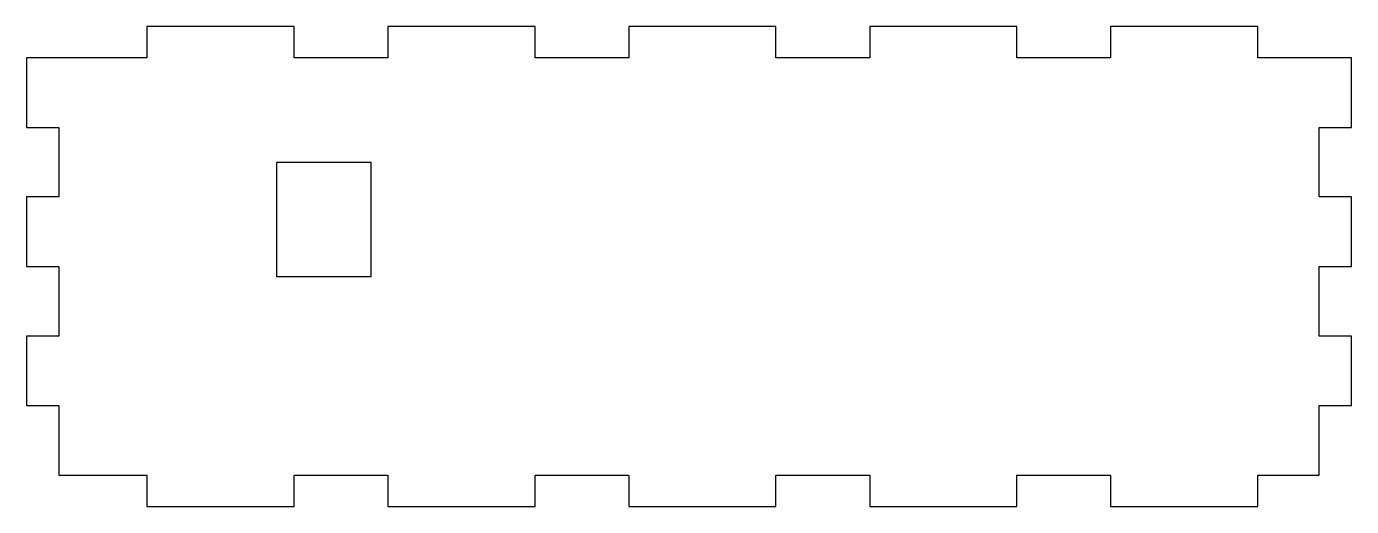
# Model space of a CAD drawing. Header units: metres. Extents: x -4 to 124, y -35 to 11.
import ezdxf

# ---------------------------------------------------------------- set-up
doc = ezdxf.new("R2010")
doc.units = ezdxf.units.M

msp = doc.modelspace()

# ---------------------------------------------------------------- linework, layer by layer
for p, q in [((22.1566, 11), (8.04544, 11)), ((8.04544, 11), (8.04544, 8)), ((22.1566, 8), (22.1566, 11)), ((45.2475, 11), (31.1364, 11)), ((31.1364, 11), (31.1364, 8)), ((45.2475, 8), (45.2475, 11)), ((68.3384, 11), (54.2273, 11)), ((54.2273, 11), (54.2273, 8)), ((68.3384, 8), (68.3384, 11)), ((91.4293, 11), (77.3182, 11)), ((77.3182, 11), (77.3182, 8)), ((91.4293, 8), (91.4293, 11)), ((114.52, 11), (100.409, 11)), ((100.409, 11), (100.409, 8)), ((114.52, 8), (114.52, 11)), ((8.04544, 8), (-3.5, 8)), ((-3.5, 8), (-3.5, 1.33333)), ((31.1364, 8), (22.1566, 8)), ((54.2273, 8), (45.2475, 8)), ((77.3182, 8), (68.3384, 8)), ((100.409, 8), (91.4293, 8)), ((123.5, 8), (114.52, 8)), ((123.5, 1.33333), (123.5, 8)), ((-3.5, 1.33333), (-0.399994, 1.33333)), ((-0.399994, 1.33333), (-0.399994, -5.33333)), ((120.4, -5.33333), (120.4, 1.33333)), ((120.4, 1.33333), (123.5, 1.33333)), ((20.5, -13), (20.5, -2)), ((20.5, -2), (29.5, -2)), ((29.5, -2), (29.5, -13)), ((-0.399994, -5.33333), (-3.5, -5.33333)), ((-3.5, -5.33333), (-3.5, -12)), ((123.5, -5.33333), (120.4, -5.33333)), ((123.5, -12), (123.5, -5.33333)), ((-3.5, -12), (-0.399994, -12)), ((-0.399994, -12), (-0.399994, -18.6667)), ((120.4, -18.6667), (120.4, -12)), ((120.4, -12), (123.5, -12)), ((29.5, -13), (20.5, -13)), ((-0.399994, -18.6667), (-3.5, -18.6667)), ((-3.5, -18.6667), (-3.5, -25.3333)), ((123.5, -18.6667), (120.4, -18.6667)), ((123.5, -25.3333), (123.5, -18.6667)), ((-3.5, -25.3333), (-0.399994, -25.3333)), ((-0.399994, -25.3333), (-0.399994, -32)), ((120.4, -32), (120.4, -25.3333)), ((120.4, -25.3333), (123.5, -25.3333)), ((-0.399994, -32), (8.04544, -32)), ((8.04544, -32), (8.04544, -35)), ((22.1566, -32), (31.1364, -32)), ((22.1566, -35), (22.1566, -32)), ((31.1364, -32), (31.1364, -35)), ((45.2475, -35), (45.2475, -32)), ((45.2475, -32), (54.2273, -32)), ((54.2273, -32), (54.2273, -35)), ((68.3384, -35), (68.3384, -32)), ((68.3384, -32), (77.3182, -32)), ((77.3182, -32), (77.3182, -35)), ((91.4293, -35), (91.4293, -32)), ((91.4293, -32), (100.409, -32)), ((100.409, -32), (100.409, -35)), ((114.52, -35), (114.52, -32)), ((114.52, -32), (120.4, -32)), ((8.04544, -35), (22.1566, -35)), ((31.1364, -35), (45.2475, -35)), ((54.2273, -35), (68.3384, -35)), ((77.3182, -35), (91.4293, -35)), ((100.409, -35), (114.52, -35))]:
    msp.add_line(p, q)

doc.saveas('drawing.dxf')
